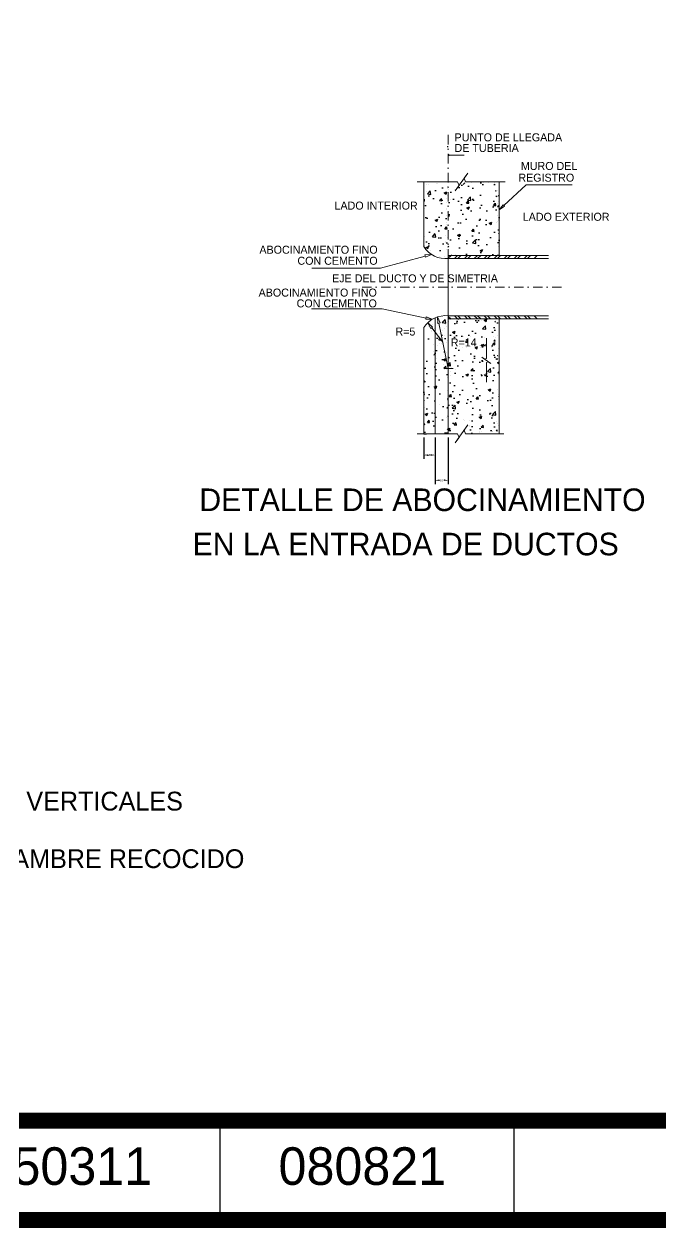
# Model space of a CAD drawing. Header units: centimetres. Extents: x -9328 to 420531, y -2964 to 1299.
# Drawn here: x -8651 to -8312, y -1788 to -1149 of the extents above; entities that cross this region are included whole.
import ezdxf
from ezdxf.enums import TextEntityAlignment as Align

# ---------------------------------------------------------------- set-up
doc = ezdxf.new("R2010")
doc.units = ezdxf.units.CM
doc.header["$LTSCALE"] = 10
doc.header["$MEASUREMENT"] = 0
doc.linetypes.add('DASHDOT', pattern=[1, 0.5, -0.25, 0, -0.25])
doc.layers.get('0').update_dxf_attribs({"linetype": 'CONTINUOUS'})
doc.layers.get('DEFPOINTS').update_dxf_attribs({"color": 2, "linetype": 'CONTINUOUS'})
for name, color, linetype in [('CONCRETO', 7, 'CONTINUOUS'), ('DIM', 7, 'CONTINUOUS'), ('EJES', 7, 'DASHDOT'), ('HATCH', 7, 'CONTINUOUS'), ('IND', 7, 'CONTINUOUS'), ('MARCO', 7, 'CONTINUOUS'), ('REGISTRO', 1, 'CONTINUOUS'), ('TEXTOS', 7, 'CONTINUOUS'), ('TUBO', 4, 'CONTINUOUS'), ('VARILLAS', 30, 'CONTINUOUS')]:
    doc.layers.add(name, color=color, linetype=linetype)
doc.styles.get("Standard").update_dxf_attribs({"font": ''})
doc.styles.get('Standard').set_extended_font_data('Zurich Ex BT')
doc.dimstyles.get("Standard").update_dxf_attribs({"dimtxt": 9, "dimasz": 2, "dimexe": 2, "dimexo": 2, "dimgap": 0.09, "dimtad": 0, "dimtih": 1, "dimtoh": 1, "dimzin": 0, "dimdsep": 46, "dimtxsty": 'Standard', "dimcen": 0.09, "dimadec": 0, "dimazin": 0, "dimtfac": 1, "dimtofl": 0, "dimtmove": 0, "dimatfit": 3, "dimfxl": 0, "dimtolj": 1, "dimtzin": 0, "dimarcsym": 0})

# ---------------------------------------------------------------- blocks, each defined once
blk = doc.blocks.new('_ClosedBlank')
at = {"color": 0, "linetype": 'ByBlock', "lineweight": -2}
for p, q in [((-1, 0.17), (0, 0)), ((-1, 0.17), (-1, -0.17)), ((0, 0), (-1, -0.17))]:
    blk.add_line(p, q, dxfattribs=at)
blk = doc.blocks.new('*D65')
at = {"layer": 'DEFPOINTS', "color": 0}
for p in [(-8438.32, -1366.62), (-8432.32, -1366.62), (-8432.32, -1377.86)]:
    blk.add_point(p, dxfattribs=at)
at = {"layer": 'DIM', "color": 0, "lineweight": -2}
for p, q in [((-8438.32, -1368.62), (-8438.32, -1379.86)), ((-8432.32, -1368.62), (-8432.32, -1379.86)), ((-8436.32, -1377.86), (-8435.81, -1377.86)), ((-8434.32, -1377.86), (-8434.82, -1377.86))]:
    blk.add_line(p, q, dxfattribs=at)
at = {"layer": 'DIM', "color": 0}
for points in [[(-8436.32, -1377.53), (-8436.32, -1378.19), (-8438.32, -1377.86)], [(-8434.32, -1377.53), (-8434.32, -1378.19), (-8432.32, -1377.86)]]:
    blk.add_solid(points, dxfattribs=at)
at = {"layer": 'DIM', "color": 0, "insert": (-8435.32, -1377.86), "char_height": 1, "attachment_point": 5}
blk.add_mtext('\\A1;3', dxfattribs=at)
blk = doc.blocks.new('*D66')
at = {"layer": 'DEFPOINTS', "color": 0}
for p in [(-8432.32, -1366.62), (-8425.32, -1366.62), (-8432.32, -1391.27)]:
    blk.add_point(p, dxfattribs=at)
at = {"layer": 'DIM', "color": 0, "lineweight": -2}
for p, q in [((-8432.32, -1368.62), (-8432.32, -1393.27)), ((-8425.32, -1368.62), (-8425.32, -1393.27)), ((-8430.32, -1391.27), (-8430.08, -1391.27)), ((-8427.32, -1391.27), (-8427.56, -1391.27))]:
    blk.add_line(p, q, dxfattribs=at)
at = {"layer": 'DIM', "color": 0}
for points in [[(-8430.32, -1390.93), (-8430.32, -1391.6), (-8432.32, -1391.27)], [(-8427.32, -1390.93), (-8427.32, -1391.6), (-8425.32, -1391.27)]]:
    blk.add_solid(points, dxfattribs=at)
at = {"layer": 'DIM', "color": 0, "insert": (-8428.82, -1391.27), "char_height": 1, "attachment_point": 5}
blk.add_mtext('\\A1;3.5', dxfattribs=at)
blk = doc.blocks.new('Marco-Reg')
at = {"layer": 'MARCO', "linetype": 'Continuous'}
for p, q in [((-8546.76, -1731.42), (-8546.76, -1784.24)), ((-8390.5, -1731.42), (-8390.5, -1784.24))]:
    blk.add_line(p, q, dxfattribs=at)
at = {"layer": 'MARCO', "linetype": 'Continuous', "const_width": 8.47}
blk.add_lwpolyline([(-6056.79, -1784.24), (-6056.79, 329.41), (-9323.33, 329.41), (-9323.33, -1784.24)], close=True, dxfattribs=at)
blk.add_lwpolyline([(-6822.49, -1731.42), (-9323.33, -1731.42)], dxfattribs=at)
at = {"layer": 'TEXTOS'}
blk.add_text('050311', height=19.971, dxfattribs=at).set_placement((-8627.27, -1765.61), align=Align.CENTER)

msp = doc.modelspace()

# ---------------------------------------------------------------- hatches: boundary and pattern name
at = {"layer": 'CONCRETO'}
h = msp.add_hatch(dxfattribs=at)
h.set_pattern_fill('AR-CONC', color=256, scale=2, style=0)
h.set_pattern_definition([(50, (-14612.01, -2389.187), (14.345204, -1.255043), [1.5, -16.5]), (355, (-14612.01, -2389.187), (-2.775027, 15.043843), [1.2, -13.2]), (100.4514, (-14610.814, -2389.291), (11.570188, 13.78879), [1.274804, -14.022842]), (46.1842, (-14612.01, -2385.187), (21.34482, -3.31038), [2.25, -24.75]), (96.6356, (-14610.23, -2385.463), (18.693254, 19.48236), [1.912206, -21.03426]), (351.1842, (-14612.01, -2385.187), (18.69324, 19.48237), [1.8, -19.8]), (21, (-14610.01, -2386.187), (11.93814, -8.052378), [1.5, -16.5]), (326, (-14610.01, -2386.187), (4.866307, 14.503), [1.2, -13.2]), (71.4514, (-14609.015, -2386.858), (16.804453, 6.45061), [1.274804, -14.022842]), (37.5, (-14612.0096, -2389.1867), (0.243197, 6.657877), [0, -13.04, 0, -13.4, 0, -13.25]), (7.5, (-14612.0096, -2389.187), (5.261391, 7.888234), [0, -7.64, 0, -12.74, 0, -5.05]), (327.5, (-14616.4696, -2389.1867), (10.6764487, -0.4510974), [0, -5, 0, -15.6, 0, -20.7]), (317.5, (-14618.47, -2389.187), (11.663723, 2.0021), [0, -6.5, 0, -10.36, 0, -14.7])])
h.paths.add_polyline_path([(-8398.319, -1305.506), (-8425.319, -1305.506), (-8425.319, -1366.622), (-8420.371, -1366.622), (-8419.63, -1368.456), (-8416.849, -1364.564), (-8416.14, -1366.622), (-8398.319, -1366.622), (-8398.319, -1347.009), (-8398.682, -1346.764), (-8398.319, -1346.625)])
h.paths.add_polyline_path([(-8406.595, -1318.999), (-8406.476, -1320.019), (-8407.432, -1319.871)], flags=0)
h.paths.add_polyline_path([(-8401.147, -1317.281), (-8400.505, -1317.337), (-8400.629, -1316.664)], flags=16)
h.paths.add_polyline_path([(-8399.391, -1364.463), (-8399.267, -1365.136), (-8399.909, -1365.08)], flags=16)
h.paths.add_polyline_path([(-8425.319, -1331.897), (-8428.195, -1317.959), (-8432.319, -1312.668), (-8432.319, -1366.622), (-8425.319, -1366.622), (-8425.319, -1357.45), (-8425.755, -1357.156), (-8425.319, -1356.989), (-8425.319, -1353.155), (-8426.085, -1353.036), (-8425.319, -1352.238)])
h.paths.add_polyline_path([(-8438.319, -1361.581), (-8437.909, -1361.093), (-8437.785, -1361.766), (-8438.319, -1361.72), (-8438.319, -1366.622), (-8436.973, -1366.622), (-8432.319, -1366.622), (-8432.319, -1312.668), (-8434.164, -1310.302), (-8434.611, -1310.65), (-8436.255, -1307.62, 0.0611178), (-8438.319, -1310.18), (-8438.319, -1338.339), (-8438.135, -1338.146), (-8438.016, -1339.166), (-8438.319, -1339.119)])
h.paths.add_polyline_path([(-8436.255, -1307.62), (-8433.717, -1309.953), (-8434.164, -1310.302), (-8432.319, -1312.668), (-8432.319, -1304.965, 0.0885675)])
h.paths.add_polyline_path([(-8425.319, -1305.506), (-8425.319, -1303.897, 0.1065014), (-8430.98, -1304.456), (-8429.738, -1307.672), (-8430.293, -1307.786), (-8425.319, -1331.897)])
h.paths.add_polyline_path([(-8425.319, -1232.791), (-8438.319, -1232.791), (-8438.319, -1242.269), (-8438.064, -1242.003), (-8437.945, -1243.023), (-8438.319, -1242.965), (-8438.319, -1267.134, 0.2897435), (-8425.319, -1273.417), (-8425.319, -1267.476), (-8425.496, -1267.46), (-8425.319, -1267.25)])
h.paths.add_polyline_path([(-8425.319, -1271.808), (-8398.319, -1271.808), (-8398.319, -1232.791), (-8416.14, -1232.791), (-8416.849, -1230.733), (-8419.63, -1234.625), (-8420.371, -1232.791), (-8425.319, -1232.791)])
h.paths.add_polyline_path([(-8398.634, -1245.302), (-8398.51, -1245.976), (-8399.152, -1245.92)], flags=16)
h.paths.add_polyline_path([(-8425.091, -1321.219), (-8404.839, -1321.219), (-8404.839, -1314.843), (-8425.091, -1314.843)], flags=24)
at = {"layer": 'VARILLAS'}
h = msp.add_hatch(dxfattribs=at)
h.set_pattern_fill('AR-CONC', color=256, scale=60, style=0)
h.set_pattern_definition([(50, (-14612, -2389.2), (430.356, -37.651), [45, -495]), (355, (-14612, -2389.2), (-83.25, 451.315), [36, -396]), (100.4514, (-14576.15, -2392.32), (347.106, 413.664), [38.244, -420.685]), (46.184, (-14612, -2269.2), (640.345, -99.31), [67.5, -742.5]), (96.636, (-14558.65, -2277.46), (560.8, 584.47), [57.366, -631.03]), (351.184, (-14612, -2269.2), (560.8, 584.47), [54, -594]), (21, (-14552, -2299.2), (358.144, -241.571), [45, -495]), (326, (-14552, -2299.2), (145.99, 435.09), [36, -396]), (71.4514, (-14522.16, -2319.3), (504.134, 193.518), [38.244, -420.685]), (37.5, (-14612.01, -2389.19), (7.296, 199.7363), [0, -391.2, 0, -402, 0, -397.5]), (7.5, (-14612, -2389.19), (157.842, 236.647), [0, -229.2, 0, -382.2, 0, -151.5]), (327.5, (-14745.81, -2389.19), (320.2935, -13.533), [0, -150, 0, -468, 0, -621]), (317.5, (-14805.8, -2389.2), (349.912, 60.063), [0, -195, 0, -310.8, 0, -441])])
edge = h.paths.add_edge_path()
edge.add_line((-8438.319, -1366.622), (-8438.319, -1310.18))
edge.add_line((-8425.755, -1357.156), (-8425.319, -1357.45))
edge.add_line((-8425.319, -1357.45), (-8425.22, -1357.517))
edge.add_line((-8438.319, -1348.681), (-8438.042, -1348.868))
edge.add_line((-8425.755, -1357.156), (-8425.319, -1356.989))
edge.add_line((-8426.085, -1353.036), (-8425.319, -1353.155))
edge.add_line((-8426.085, -1353.036), (-8425.319, -1352.238))
edge.add_line((-8425.319, -1352.238), (-8425.248, -1352.164))
edge.add_line((-8398.319, -1366.622), (-8398.319, -1305.506))
edge.add_line((-8425.319, -1366.622), (-8425.319, -1305.506))
edge.add_line((-8432.319, -1366.622), (-8432.319, -1304.965))
edge.add_line((-8416.14, -1366.622), (-8395.826, -1366.622))
edge.add_line((-8421.704, -1371.359), (-8414.935, -1361.885))
edge.add_line((-8441.96, -1366.622), (-8420.371, -1366.622))
edge.add_line((-8420.371, -1366.622), (-8419.63, -1368.456))
edge.add_line((-8416.849, -1364.564), (-8416.14, -1366.622))
edge.add_arc((-8426.853, -1317.314), 13.504, 83.477007, 148.111417)
edge.add_line((-8420.318, -1305.853), (-8419.985, -1305.506))
edge.add_line((-8372.014, -1305.506), (-8425.319, -1305.506))
edge.add_line((-8425.319, -1305.506), (-8425.319, -1303.897))
edge.add_line((-8438.319, -1232.791), (-8438.319, -1267.134))
edge.add_arc((-8426.853, -1260.001), 13.504, 211.888583, 276.522993)
edge.add_line((-8398.319, -1271.808), (-8398.319, -1232.791))
edge.add_line((-8416.14, -1232.791), (-8395.051, -1232.791))
edge.add_line((-8421.704, -1237.528), (-8414.935, -1228.054))
edge.add_line((-8416.849, -1230.733), (-8416.14, -1232.791))
edge.add_line((-8420.371, -1232.791), (-8419.63, -1234.625))
edge.add_line((-8441.825, -1232.791), (-8420.371, -1232.791))
edge.add_line((-8372.014, -1271.808), (-8425.319, -1271.808))
edge.add_line((-8425.319, -1273.417), (-8425.319, -1206.928))

# ---------------------------------------------------------------- linework, layer by layer
at = {"layer": 'DEFPOINTS', "lineweight": 5}
for p in [(-8438.319, -1363.829), (-8438.319, -1366.622), (-8432.319, -1363.829), (-8432.319, -1365.414), (-8425.319, -1365.414), (-8425.319, -1365.414), (-8398.319, -1366.622)]:
    msp.add_point(p, dxfattribs=at)
at = {"layer": 'EJES', "lineweight": 5}
for p, q in [((-8425.319, -1273.417), (-8425.319, -1206.928)), ((-8471.137, -1288.657), (-8363.119, -1288.657))]:
    msp.add_line(p, q, dxfattribs=at)
at = {"layer": 'HATCH', "lineweight": 5}
for p, q in [((-8436.687, -1234.239), (-8436.687, -1234.239)), ((-8431.714, -1233.86), (-8431.714, -1233.86)), ((-8431.173, -1233.483), (-8431.173, -1233.483)), ((-8425.748, -1232.795), (-8425.748, -1232.795)), ((-8424.931, -1232.967), (-8424.931, -1232.967)), ((-8419.508, -1234.179), (-8419.508, -1234.179)), ((-8417.399, -1234.19), (-8416.563, -1233.318)), ((-8413.244, -1233.104), (-8413.244, -1233.104)), ((-8412.099, -1232.8), (-8412.099, -1232.8)), ((-8406.365, -1233.042), (-8406.365, -1233.042)), ((-8403.782, -1233.316), (-8403.782, -1233.316)), ((-8400.677, -1233.638), (-8400.677, -1233.638)), ((-8400.632, -1233.284), (-8400.632, -1233.284)), ((-8438.299, -1237.404), (-8438.299, -1237.404)), ((-8436.818, -1237.815), (-8436.818, -1237.815)), ((-8435.781, -1234.395), (-8435.781, -1234.395)), ((-8426.009, -1239.946), (-8426.009, -1239.946)), ((-8425.878, -1236.371), (-8425.878, -1236.371)), ((-8425.771, -1235.254), (-8425.771, -1235.254)), ((-8425.067, -1236.849), (-8425.067, -1236.849)), ((-8422.234, -1236.574), (-8422.234, -1236.574)), ((-8421, -1236.314), (-8421, -1236.314)), ((-8420.3, -1235.565), (-8420.3, -1235.565)), ((-8400, -1237.897), (-8400.124, -1237.223)), ((-8399.3, -1237.543), (-8399.3, -1237.543)), ((-8398.587, -1239.72), (-8398.587, -1239.72)), ((-8398.529, -1239.711), (-8398.529, -1239.711)), ((-8398.398, -1236.136), (-8398.398, -1236.136)), ((-8438.319, -1242.269), (-8438.064, -1242.003)), ((-8438.319, -1242.965), (-8437.945, -1243.023)), ((-8437.945, -1243.023), (-8438.064, -1242.003)), ((-8437.929, -1247.037), (-8437.929, -1247.037)), ((-8426.27, -1247.097), (-8426.27, -1247.097)), ((-8426.215, -1241.662), (-8426.215, -1241.662)), ((-8426.139, -1243.522), (-8426.139, -1243.522)), ((-8424.325, -1242.062), (-8424.325, -1242.062)), ((-8399.571, -1241.221), (-8399.571, -1241.221)), ((-8399.152, -1245.92), (-8398.634, -1245.303)), ((-8399.152, -1245.92), (-8398.51, -1245.976)), ((-8399.127, -1244.474), (-8399.127, -1244.474)), ((-8398.79, -1246.862), (-8398.79, -1246.862)), ((-8398.659, -1243.286), (-8398.659, -1243.286)), ((-8398.51, -1245.975), (-8398.634, -1245.302)), ((-8426.462, -1247.522), (-8426.462, -1247.522)), ((-8426.401, -1250.672), (-8426.401, -1250.672)), ((-8425.803, -1248.854), (-8425.803, -1248.854)), ((-8425.518, -1252.365), (-8425.518, -1252.365)), ((-8398.92, -1250.437), (-8398.92, -1250.437)), ((-8398.618, -1253.32), (-8398.618, -1253.32)), ((-8398.576, -1252.682), (-8398.576, -1252.682)), ((-8398.439, -1248.8), (-8398.439, -1248.8)), ((-8426.289, -1254.453), (-8426.289, -1254.453)), ((-8426.246, -1255.263), (-8426.246, -1255.263)), ((-8425.655, -1256.247), (-8425.655, -1256.247)), ((-8424.957, -1258.712), (-8424.957, -1258.712)), ((-8399.886, -1254.221), (-8399.886, -1254.221)), ((-8399.051, -1254.013), (-8399.051, -1254.013)), ((-8437.952, -1261.73), (-8437.952, -1261.73)), ((-8427.048, -1264.2), (-8427.048, -1264.2)), ((-8426.923, -1264.974), (-8426.923, -1264.974)), ((-8426.792, -1261.399), (-8426.792, -1261.399)), ((-8425.835, -1262.455), (-8425.835, -1262.455)), ((-8398.381, -1265.411), (-8398.381, -1265.411)), ((-8437.862, -1266.418), (-8437.862, -1266.418)), ((-8434.919, -1269.417), (-8434.919, -1269.417)), ((-8429.968, -1272.297), (-8429.968, -1272.297)), ((-8427.184, -1272.125), (-8427.184, -1272.125)), ((-8426.278, -1268.863), (-8426.278, -1268.863)), ((-8425.496, -1267.46), (-8425.319, -1267.25)), ((-8425.496, -1267.46), (-8425.319, -1267.476)), ((-8425.319, -1267.25), (-8424.978, -1266.843)), ((-8423.705, -1271.221), (-8423.705, -1271.221)), ((-8423.417, -1271.409), (-8423.417, -1271.409)), ((-8421.606, -1271.319), (-8421.606, -1271.319)), ((-8400.812, -1271.755), (-8400.812, -1271.755)), ((-8398.65, -1266.921), (-8398.65, -1266.921)), ((-8428.36, -1304.303), (-8428.36, -1304.303)), ((-8435.964, -1309.676), (-8435.964, -1309.676)), ((-8435.307, -1307.752), (-8435.307, -1307.752)), ((-8433.915, -1308.566), (-8433.915, -1308.566)), ((-8432.637, -1310.74), (-8432.637, -1310.74)), ((-8432.495, -1308.475), (-8432.495, -1308.475)), ((-8431.239, -1307.216), (-8431.239, -1307.216)), ((-8430.23, -1309.918), (-8430.23, -1309.918)), ((-8428.49, -1307.879), (-8428.49, -1307.879)), ((-8427.282, -1310.559), (-8427.282, -1310.559)), ((-8426.761, -1308.718), (-8426.761, -1308.718)), ((-8426.373, -1309.664), (-8426.373, -1309.664)), ((-8425.319, -1306.669), (-8425.23, -1306.563)), ((-8420.318, -1305.853), (-8419.985, -1305.506)), ((-8411.972, -1305.63), (-8411.972, -1305.63)), ((-8407.582, -1306.439), (-8407.582, -1306.439)), ((-8400.516, -1307.322), (-8400.298, -1306.673)), ((-8400.339, -1310.876), (-8400.339, -1310.876)), ((-8400.203, -1306.994), (-8400.203, -1306.994)), ((-8398.745, -1307.722), (-8398.745, -1307.722)), ((-8438.132, -1311.988), (-8438.132, -1311.988)), ((-8434.065, -1311.452), (-8434.065, -1311.452)), ((-8434.046, -1312.142), (-8434.046, -1312.142)), ((-8430.107, -1314.795), (-8430.107, -1314.795)), ((-8430.063, -1313.098), (-8430.063, -1313.098)), ((-8428.898, -1314.177), (-8428.898, -1314.177)), ((-8428.751, -1315.03), (-8428.751, -1315.03)), ((-8428.621, -1311.454), (-8428.621, -1311.454)), ((-8427.418, -1314.442), (-8427.418, -1314.442)), ((-8425.961, -1316.856), (-8425.961, -1316.856)), ((-8417.431, -1314.662), (-8417.431, -1314.662)), ((-8413.434, -1314.706), (-8413.434, -1314.706)), ((-8405.853, -1315.467), (-8405.853, -1315.467)), ((-8401.271, -1314.794), (-8401.271, -1314.794)), ((-8401.147, -1317.281), (-8400.629, -1316.664)), ((-8401.147, -1317.281), (-8400.505, -1317.337)), ((-8400.505, -1317.337), (-8400.629, -1316.663)), ((-8400.231, -1315.388), (-8400.231, -1315.388)), ((-8399.097, -1314.577), (-8399.097, -1314.577)), ((-8433.069, -1322.914), (-8433.069, -1322.914)), ((-8432.933, -1319.032), (-8432.933, -1319.032)), ((-8432.225, -1317.932), (-8432.225, -1317.932)), ((-8430.99, -1319.665), (-8430.99, -1319.665)), ((-8430.244, -1318.678), (-8430.244, -1318.678)), ((-8428.882, -1318.605), (-8428.882, -1318.605)), ((-8426.405, -1323.265), (-8426.405, -1323.265)), ((-8426.176, -1318.142), (-8426.176, -1318.142)), ((-8425.256, -1319.908), (-8425.256, -1319.908)), ((-8419.523, -1320.15), (-8419.523, -1320.15)), ((-8417.92, -1320.619), (-8417.92, -1320.619)), ((-8415.462, -1320.596), (-8415.462, -1320.596)), ((-8413.789, -1320.392), (-8413.789, -1320.392)), ((-8412.495, -1319.931), (-8412.495, -1319.931)), ((-8408.679, -1319.703), (-8408.679, -1319.703)), ((-8408.056, -1320.634), (-8408.056, -1320.634)), ((-8407.614, -1320.039), (-8407.614, -1320.039)), ((-8407.432, -1319.871), (-8406.595, -1318.999)), ((-8407.432, -1319.871), (-8406.476, -1320.019)), ((-8406.916, -1319.126), (-8406.916, -1319.126)), ((-8406.476, -1320.019), (-8406.595, -1318.999)), ((-8405.99, -1319.349), (-8405.99, -1319.349)), ((-8402.322, -1320.877), (-8402.322, -1320.877)), ((-8401.922, -1318.813), (-8401.922, -1318.813)), ((-8401.402, -1318.37), (-8401.402, -1318.37)), ((-8401.35, -1318.964), (-8401.35, -1318.964)), ((-8398.777, -1321.322), (-8398.777, -1321.322)), ((-8433.126, -1325.125), (-8433.126, -1325.125)), ((-8432.668, -1324.34), (-8432.668, -1324.34)), ((-8431.827, -1326.614), (-8431.827, -1326.614)), ((-8427.869, -1329.957), (-8427.869, -1329.957)), ((-8427.393, -1325.367), (-8427.393, -1325.367)), ((-8425.181, -1329.603), (-8425.181, -1329.603)), ((-8425.044, -1325.721), (-8425.044, -1325.721)), ((-8399.332, -1327.223), (-8399.114, -1326.574)), ((-8399.015, -1325.415), (-8399.139, -1324.742)), ((-8398.726, -1326.578), (-8398.726, -1326.578)), ((-8432.257, -1331.532), (-8432.257, -1331.532)), ((-8427.22, -1332.298), (-8427.22, -1332.298)), ((-8425.993, -1330.457), (-8425.993, -1330.457)), ((-8425.888, -1336.557), (-8425.888, -1336.557)), ((-8423.957, -1335.677), (-8423.957, -1335.677)), ((-8423.938, -1333.304), (-8423.938, -1333.304)), ((-8423.826, -1332.101), (-8423.826, -1332.101)), ((-8423.751, -1331.097), (-8423.751, -1331.097)), ((-8421.487, -1332.54), (-8421.487, -1332.54)), ((-8398.808, -1334.923), (-8398.808, -1334.923)), ((-8398.553, -1333.509), (-8398.553, -1333.509)), ((-8438.319, -1338.339), (-8438.135, -1338.146)), ((-8438.319, -1339.119), (-8438.016, -1339.166)), ((-8438.016, -1339.166), (-8438.135, -1338.146)), ((-8398.553, -1341.554), (-8398.553, -1341.554)), ((-8438.319, -1348.681), (-8438.042, -1348.868)), ((-8432.415, -1346.012), (-8432.415, -1346.012)), ((-8432.288, -1345.132), (-8432.288, -1345.132)), ((-8425.768, -1349.002), (-8425.768, -1349.002)), ((-8425.715, -1343.488), (-8425.715, -1343.488)), ((-8425.632, -1345.119), (-8425.632, -1345.119)), ((-8425.358, -1346.956), (-8425.483, -1346.283)), ((-8399.312, -1343.256), (-8399.312, -1343.256)), ((-8398.84, -1348.523), (-8398.84, -1348.523)), ((-8398.682, -1346.764), (-8398.319, -1346.625)), ((-8398.682, -1346.764), (-8398.319, -1347.009)), ((-8438.066, -1354.485), (-8438.066, -1354.485)), ((-8437.941, -1352.751), (-8437.941, -1352.751)), ((-8432.208, -1352.993), (-8432.208, -1352.993)), ((-8430.057, -1350.784), (-8430.057, -1350.784)), ((-8426.085, -1353.036), (-8425.319, -1352.238)), ((-8426.085, -1353.036), (-8425.319, -1353.155)), ((-8425.319, -1352.238), (-8425.248, -1352.164)), ((-8438.319, -1361.581), (-8437.91, -1361.093)), ((-8438.319, -1361.72), (-8437.785, -1361.766)), ((-8437.785, -1361.766), (-8437.909, -1361.092)), ((-8432.32, -1358.733), (-8432.32, -1358.733)), ((-8426.056, -1357.658), (-8426.056, -1357.658)), ((-8425.755, -1357.156), (-8425.319, -1356.989)), ((-8425.755, -1357.156), (-8425.319, -1357.45)), ((-8425.319, -1357.45), (-8425.22, -1357.517)), ((-8417.144, -1359.179), (-8417.144, -1359.179)), ((-8416.638, -1359.392), (-8416.638, -1359.392)), ((-8413.973, -1361.916), (-8413.973, -1361.916)), ((-8413.931, -1359.261), (-8413.931, -1359.261)), ((-8399.944, -1359.906), (-8399.944, -1359.906)), ((-8399.14, -1360.953), (-8399.14, -1360.953)), ((-8398.872, -1362.124), (-8398.872, -1362.124)), ((-8426.219, -1364.518), (-8426.219, -1364.518)), ((-8423.926, -1366.424), (-8423.926, -1366.424)), ((-8419.617, -1367.099), (-8419.617, -1367.099)), ((-8417.663, -1365.349), (-8417.663, -1365.349)), ((-8414.192, -1366.411), (-8414.192, -1366.411)), ((-8414.062, -1362.836), (-8414.062, -1362.836)), ((-8412.817, -1366.617), (-8412.817, -1366.617)), ((-8408.749, -1366.082), (-8408.749, -1366.082)), ((-8408.614, -1365.606), (-8408.614, -1365.606)), ((-8407.769, -1365.152), (-8407.769, -1365.152)), ((-8405.504, -1366.594), (-8405.504, -1366.594)), ((-8403.1, -1364.85), (-8403.1, -1364.85)), ((-8402.035, -1365.394), (-8402.035, -1365.394)), ((-8401.966, -1365.189), (-8401.966, -1365.189)), ((-8399.909, -1365.08), (-8399.392, -1364.463)), ((-8399.909, -1365.08), (-8399.267, -1365.136)), ((-8399.267, -1365.136), (-8399.391, -1364.462)), ((-8399.277, -1364.835), (-8399.277, -1364.835))]:
    msp.add_line(p, q, dxfattribs=at)
at = {"layer": 'IND', "lineweight": 5}
msp.add_line((-8425.319, -1303.897), (-8425.319, -1273.417), dxfattribs=at)
for points in [[(-8395.816, -1245.281), (-8383.879, -1234.303), (-8359.433, -1234.303)], [(-8437.615, -1272.133), (-8461.317, -1278.547), (-8497.813, -1278.547)], [(-8437.172, -1305.06), (-8460.48, -1300.159), (-8498.077, -1300.159)]]:
    msp.add_lwpolyline(points, dxfattribs=at)
at = {"layer": 'REGISTRO', "lineweight": 5}
for p, q in [((-8441.825, -1232.791), (-8420.371, -1232.791)), ((-8438.319, -1232.791), (-8438.319, -1267.134)), ((-8421.704, -1237.528), (-8414.935, -1228.054)), ((-8420.371, -1232.791), (-8419.63, -1234.625)), ((-8416.849, -1230.733), (-8416.14, -1232.791)), ((-8416.14, -1232.791), (-8395.051, -1232.791)), ((-8398.319, -1271.808), (-8398.319, -1232.791)), ((-8372.014, -1271.808), (-8425.319, -1271.808)), ((-8372.014, -1273.417), (-8425.319, -1273.417)), ((-8372.014, -1303.897), (-8425.319, -1303.897)), ((-8438.319, -1366.622), (-8438.319, -1310.18)), ((-8432.319, -1366.622), (-8432.319, -1304.965)), ((-8372.014, -1305.506), (-8425.319, -1305.506)), ((-8425.319, -1366.622), (-8425.319, -1305.506)), ((-8398.319, -1366.622), (-8398.319, -1305.506)), ((-8398.689, -1345.437), (-8398.689, -1345.437)), ((-8421.704, -1371.359), (-8414.935, -1361.885)), ((-8414.935, -1361.885), (-8416.849, -1364.564)), ((-8441.96, -1366.622), (-8420.371, -1366.622)), ((-8420.371, -1366.622), (-8419.63, -1368.456)), ((-8416.849, -1364.564), (-8416.14, -1366.622)), ((-8416.14, -1366.622), (-8395.826, -1366.622))]:
    msp.add_line(p, q, dxfattribs=at)
at = {"layer": 'REGISTRO'}
for p, q in [((-8425.319, -1273.102), (-8424.026, -1271.808)), ((-8422.099, -1273.417), (-8420.491, -1271.808)), ((-8420.332, -1273.417), (-8418.723, -1271.808)), ((-8416.796, -1273.417), (-8415.187, -1271.808)), ((-8415.028, -1273.417), (-8413.42, -1271.808)), ((-8411.493, -1273.417), (-8409.884, -1271.808)), ((-8409.725, -1273.417), (-8408.116, -1271.808)), ((-8406.189, -1273.417), (-8404.581, -1271.808)), ((-8404.422, -1273.417), (-8402.813, -1271.808)), ((-8400.886, -1273.417), (-8399.278, -1271.808)), ((-8399.118, -1273.417), (-8397.51, -1271.808)), ((-8395.583, -1273.417), (-8393.974, -1271.808)), ((-8393.815, -1273.417), (-8392.206, -1271.808)), ((-8390.28, -1273.417), (-8388.671, -1271.808)), ((-8388.512, -1273.417), (-8386.903, -1271.808)), ((-8384.976, -1273.417), (-8383.368, -1271.808)), ((-8383.208, -1273.417), (-8381.6, -1271.808)), ((-8379.673, -1273.417), (-8378.064, -1271.808)), ((-8425.319, -1304.213), (-8424.026, -1305.506)), ((-8422.099, -1303.897), (-8420.491, -1305.506)), ((-8420.332, -1303.897), (-8418.723, -1305.506)), ((-8416.796, -1303.897), (-8415.187, -1305.506)), ((-8415.028, -1303.897), (-8413.42, -1305.506)), ((-8411.493, -1303.897), (-8409.884, -1305.506)), ((-8409.725, -1303.897), (-8408.116, -1305.506)), ((-8406.189, -1303.897), (-8404.581, -1305.506)), ((-8404.422, -1303.897), (-8402.813, -1305.506)), ((-8400.886, -1303.897), (-8399.278, -1305.506)), ((-8399.118, -1303.897), (-8397.51, -1305.506)), ((-8395.583, -1303.897), (-8393.974, -1305.506)), ((-8393.815, -1303.897), (-8392.206, -1305.506)), ((-8390.28, -1303.897), (-8388.671, -1305.506)), ((-8388.512, -1303.897), (-8386.903, -1305.506)), ((-8384.976, -1303.897), (-8383.368, -1305.506)), ((-8383.208, -1303.897), (-8381.6, -1305.506)), ((-8379.673, -1303.897), (-8378.064, -1305.506)), ((-8408.05, -1319.911), (-8407.246, -1319.106)), ((-8406.283, -1319.911), (-8405.478, -1319.106)), ((-8405.399, -1319.911), (-8405.105, -1319.617)), ((-8408.05, -1335.151), (-8407.246, -1335.955)), ((-8406.283, -1335.151), (-8405.478, -1335.955)), ((-8405.399, -1335.151), (-8405.105, -1335.444))]:
    msp.add_line(p, q, dxfattribs=at)
at = {"layer": 'REGISTRO', "lineweight": 5}
for centre, start, end in [((-8426.853, -1260.001), 211.888583, 276.522993), ((-8426.853, -1317.314), 83.477007, 148.111417)]:
    msp.add_arc(centre, 13.504, start, end, dxfattribs=at)
at = {"layer": 'TEXTOS', "lineweight": 5}
for p, q in [((-8416.933, -1218.521), (-8425.152, -1218.521)), ((-8414.935, -1228.054), (-8416.849, -1230.733)), ((-8419.63, -1234.625), (-8421.704, -1237.528)), ((-8405.105, -1315.778), (-8405.105, -1326.505)), ((-8406.022, -1326.875), (-8407.473, -1325.838)), ((-8407.473, -1325.838), (-8402.736, -1329.223)), ((-8405.105, -1326.505), (-8406.022, -1326.875)), ((-8404.076, -1328.266), (-8405.105, -1328.62)), ((-8405.105, -1328.62), (-8405.105, -1339.165)), ((-8402.736, -1329.223), (-8404.076, -1328.266)), ((-8427.382, -1331.897), (-8422.828, -1331.897)), ((-8419.63, -1368.456), (-8421.704, -1371.359))]:
    msp.add_line(p, q, dxfattribs=at)
at = {"layer": 'TEXTOS'}
msp.add_line((-8438.319, -1366.622), (-8436.973, -1366.622), dxfattribs=at)
at = {"layer": 'TEXTOS', "lineweight": 5}
for points in [[(-8434.164, -1310.302), (-8428.195, -1317.959)], [(-8430.293, -1307.786), (-8425.319, -1331.897)]]:
    msp.add_lwpolyline(points, dxfattribs=at)
for start, end in [(0, 180), (180, 0)]:
    msp.add_arc((-8425.152, -1218.521), 0.25, start, end, dxfattribs=at)
at = {"layer": 'TUBO', "lineweight": 5}
for p, q in [((-8425.319, -1271.808), (-8425.319, -1273.417)), ((-8425.319, -1305.506), (-8425.319, -1303.897))]:
    msp.add_line(p, q, dxfattribs=at)

# ---------------------------------------------------------------- block references
at = {"layer": 'DIM'}
msp.add_blockref('Marco-Reg', (0, 0), dxfattribs=at)
at = {"layer": 'IND', "lineweight": 5, "yscale": 3.400569064215233, "zscale": 3.400569064209993}
for p, xscale, rotation in [((-8398.319, -1247.583), 3.40056906417716, 222.6014953980237), ((-8434.332, -1271.244), 3.400569064200636, 15.14250282571705), ((-8433.844, -1305.76), 3.40056906428631, 348.1258467878341)]:
    msp.add_blockref('_ClosedBlank', p, dxfattribs=dict(at, xscale=xscale, rotation=rotation))
at = {"layer": 'TEXTOS', "lineweight": 5, "yscale": 3.400569064215233, "zscale": 3.400569064209993}
for p, xscale, rotation in [((-8430.98, -1304.456), 3.400569064204863, 101.6557800386528), ((-8436.255, -1307.62), 3.400569064268743, 127.9387935556718)]:
    msp.add_blockref('_ClosedBlank', p, dxfattribs=dict(at, xscale=xscale, rotation=rotation))

# ---------------------------------------------------------------- texts
at = {"layer": 'TEXTOS', "lineweight": 5}
for s, height, p in [('PUNTO DE LLEGADA', 4.25071, (-8421.993, -1211.191)), ('DE TUBERIA', 4.2507, (-8421.993, -1216.859)), ('EJE DEL DUCTO Y DE SIMETRIA', 4.25071, (-8487.066, -1286.109)), ('R=5', 4.2507, (-8453.422, -1314.389)), ('R=14', 4.2507, (-8424.028, -1320.157)), ('DETALLE DE ABOCINAMIENTO', 12, (-8557.65, -1407.626)), ('EN LA ENTRADA DE DUCTOS', 12, (-8561.213, -1431.142)), ('AMARRE ENTRE VARILLAS VERTICALES', 10, (-8827.198, -1566.738)), ('Y HORIZONTALES CON ALAMBRE RECOCIDO', 10, (-8827.198, -1597.31))]:
    msp.add_text(s, height=height, dxfattribs=at).set_placement(p)
for s, height, p in [('MURO DEL', 4.2507, (-8356.738, -1226.408)), ('REGISTRO', 4.2507, (-8358.4, -1232.629)), ('LADO INTERIOR', 4.25071, (-8441.587, -1247.47)), ('LADO EXTERIOR', 4.25071, (-8339.632, -1253.402)), ('ABOCINAMIENTO FINO', 4.25071, (-8462.874, -1270.905)), ('CON CEMENTO', 4.25071, (-8462.874, -1276.77)), ('ABOCINAMIENTO FINO', 4.25071, (-8463.299, -1293.682)), ('CON CEMENTO', 4.25071, (-8463.299, -1299.423))]:
    msp.add_text(s, height=height, dxfattribs=at).set_placement(p, align=Align.RIGHT)
at = {"layer": 'TEXTOS'}
msp.add_text('080821', height=19.9715, dxfattribs=at).set_placement((-8471.004, -1765.609), align=Align.CENTER)

# ---------------------------------------------------------------- dimensions: what is measured, and where the dimension line sits
at = {"layer": 'DIM'}
for base, p1, text, picture, middle in [((-8432.319, -1377.859), (-8438.319, -1366.622), '3', '*D65', (-8435.319, -1377.859)), ((-8432.319, -1391.267), (-8425.319, -1366.622), '3.5', '*D66', (-8428.819, -1391.267))]:
    dim = msp.add_linear_dim(base=base, p1=p1, p2=(-8432.319, -1366.622), text=text, dimstyle='Standard', override={"dimtxt": 1}, dxfattribs=at)
    dim.commit()
    dim.dimension.update_dxf_attribs({"geometry": picture, "text_midpoint": middle})

doc.saveas('drawing.dxf')
